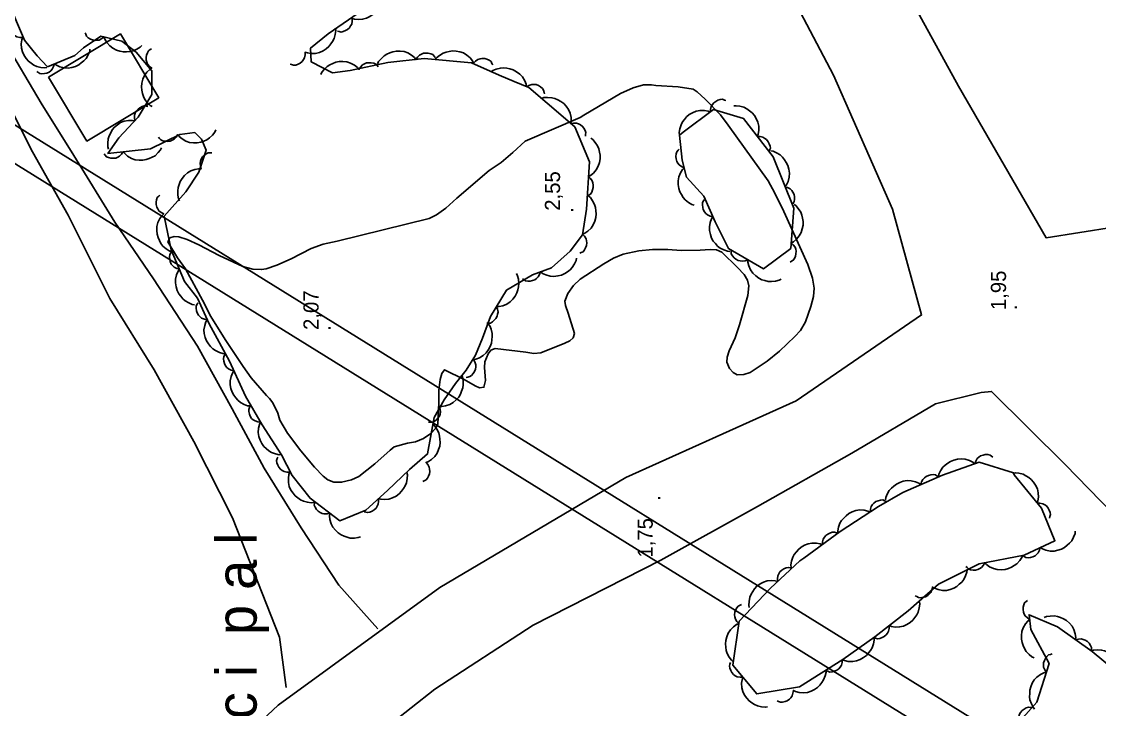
# Model space of a CAD drawing. Extents: x 747954 to 748544, y 4317181 to 4318208.
# Drawn here: x 748187.8 to 748294.4, y 4317348.3 to 4317416.2 of the extents above; entities that cross this region are included whole.
import ezdxf

# ---------------------------------------------------------------- set-up
doc = ezdxf.new("R2010")
doc.units = 0
doc.linetypes.add('DASHED', pattern=[0])
doc.layers.get('0').update_dxf_attribs({"linetype": 'CONTINUOUS'})
for name, color, linetype in [('1', 7, 'CONTINUOUS'), ('11', 7, 'CONTINUOUS'), ('44', 7, 'CONTINUOUS'), ('48', 7, 'CONTINUOUS'), ('50', 7, 'CONTINUOUS'), ('53', 7, 'CONTINUOUS'), ('8', 7, 'CONTINUOUS'), ('PATTERN_CLASS', 7, 'CONTINUOUS')]:
    doc.layers.add(name, color=color, linetype=linetype)

msp = doc.modelspace()

# ---------------------------------------------------------------- linework, layer by layer
at = {"layer": '1', "color": 0, "linetype": 'CONTINUOUS'}
msp.add_lwpolyline([(748190.51, 4317410.75), (748197.61, 4317415.02), (748201.41, 4317408.71), (748194.31, 4317404.44), (748190.51, 4317410.75)], dxfattribs=at)
at = {"layer": '11', "color": 0, "linetype": 'DASHED'}
for points in [[(748325.49, 4317410.46), (748325.34, 4317410.31), (748318.72, 4317406.92), (748306.77, 4317400.84), (748295.8, 4317395.92), (748289.15, 4317394.86), (748280.46, 4317409.86), (748268.2, 4317432.21), (748252.6, 4317461.14), (748243.23, 4317477.56), (748231.47, 4317497.55), (748216.7, 4317520.11), (748208.77, 4317534.54), (748202.03, 4317546.9), (748199.06, 4317553.38), (748195.11, 4317565.09), (748192.32, 4317570.51), (748192.76, 4317575.8), (748206.22, 4317588.4)], [(748262.21, 4317422.19), (748268.1, 4317410.96), (748273.94, 4317397.69), (748276.82, 4317387.26), (748264.43, 4317378.75), (748247.59, 4317371.19), (748229.19, 4317360.3), (748213.2, 4317348.69), (748197.59, 4317334.05), (748185.67, 4317323.57), (748176.25, 4317315.42), (748161.52, 4317303.13), (748152.11, 4317296.79), (748147.98, 4317294.42), (748145.32, 4317293.32)], [(748190.78, 4317294.75), (748189.82, 4317295.83), (748185.39, 4317301.59), (748182.85, 4317306.35), (748185.27, 4317311.9), (748192.93, 4317318.98), (748201.78, 4317327.17), (748210.3, 4317335.14), (748219.34, 4317342.89), (748228.69, 4317350.25), (748238.42, 4317356.59), (748251.05, 4317363.01), (748260.59, 4317368.33), (748269.93, 4317373.59), (748278.19, 4317378.48), (748282.72, 4317379.6), (748283.74, 4317379.69), (748291.02, 4317372.48), (748299.21, 4317364.03)]]:
    msp.add_lwpolyline(points, dxfattribs=at)
at = {"layer": '44', "color": 0, "linetype": 'CONTINUOUS'}
for points in [[(748243.06, 4317406.75), (748243.06, 4317406.75), (748243.43, 4317406.98), (748247.05, 4317409.14), (748248.31, 4317409.71), (748249.34, 4317409.98), (748250.11, 4317409.98), (748250.56, 4317409.94), (748252.75, 4317409.81), (748254.24, 4317409.57), (748254.65, 4317409.3), (748255.43, 4317408.58), (748256.94, 4317407.03), (748257.69, 4317406.02), (748261.64, 4317400.5), (748262.33, 4317399.27), (748263.2, 4317397.46), (748265.59, 4317392.25), (748266.04, 4317390.9), (748266.19, 4317389.9), (748266.13, 4317389.06), (748265.88, 4317388.07), (748265.35, 4317386.57), (748264.86, 4317385.71), (748264.3, 4317385.12), (748262.77, 4317383.66), (748261.55, 4317382.69), (748259.89, 4317381.55), (748259.25, 4317381.35), (748258.58, 4317381.34), (748258.19, 4317381.55), (748257.84, 4317381.96), (748257.58, 4317382.58), (748257.59, 4317383.06), (748257.81, 4317383.71), (748258.4, 4317385), (748258.81, 4317386.28), (748259.66, 4317389.17), (748259.76, 4317390.14), (748259.62, 4317390.67), (748259.28, 4317391.23), (748258.62, 4317391.94), (748257.08, 4317393.44), (748256.55, 4317393.67), (748255.92, 4317393.73), (748254.93, 4317393.65), (748253.06, 4317393.61), (748251.74, 4317393.73), (748250.23, 4317393.73), (748248.86, 4317393.58), (748247.31, 4317393.25), (748246.38, 4317392.87), (748245.41, 4317392.29), (748243.08, 4317390.8), (748242.4, 4317390.15), (748241.84, 4317389.36), (748241.56, 4317388.62), (748241.61, 4317388.17), (748241.88, 4317387.44), (748242.5, 4317385.42), (748242.38, 4317385), (748242.06, 4317384.69), (748241.54, 4317384.46), (748239.18, 4317383.52), (748238.48, 4317383.44), (748237.7, 4317383.56), (748234.66, 4317383.92), (748234.25, 4317383.76), (748233.99, 4317383.41), (748233.64, 4317382.63), (748233.61, 4317382.07), (748233.7, 4317380.78), (748233.55, 4317380.1), (748233.11, 4317380.06), (748232.7, 4317380.23), (748231.6, 4317380.86), (748229.66, 4317381.84), (748229.41, 4317381.46), (748229.23, 4317380.86), (748229.1, 4317379.81), (748229.11, 4317378.55), (748229, 4317376.44), (748228.78, 4317376.02), (748228.32, 4317375.54), (748227.59, 4317375.04), (748226.8, 4317374.71), (748225.99, 4317374.59), (748224.69, 4317374.21), (748224.29, 4317373.9), (748222.76, 4317372.52), (748221.2, 4317371.28), (748220.46, 4317370.94), (748219.49, 4317370.71), (748218.72, 4317370.73), (748218.12, 4317370.94), (748217.66, 4317371.31), (748216.82, 4317372.19), (748215.47, 4317373.81), (748214.14, 4317375.57), (748213.37, 4317376.84), (748213.17, 4317377.54)], [(748213.17, 4317377.54), (748212.7, 4317378.57), (748212.37, 4317378.98), (748212.37, 4317378.98), (748212.06, 4317379.3), (748210.54, 4317381.03), (748209.75, 4317382.17), (748207.98, 4317384.83), (748206.57, 4317387.11), (748205.73, 4317388.71), (748204.05, 4317391.8), (748203.27, 4317392.9), (748202.32, 4317394.46), (748202.51, 4317394.86), (748202.94, 4317395), (748203.38, 4317394.96), (748204.22, 4317394.69), (748205.38, 4317394.17), (748207.39, 4317393.13), (748209.71, 4317392.04), (748210.71, 4317391.77), (748211.57, 4317391.73), (748212.02, 4317391.82), (748213.09, 4317392.17), (748214.5, 4317392.81), (748216.48, 4317393.82), (748217.66, 4317394.23), (748219.03, 4317394.54), (748228.13, 4317396.77), (748228.85, 4317397.14), (748229.79, 4317397.81), (748230.88, 4317398.78), (748234.07, 4317401.52), (748235.25, 4317402.33), (748236.41, 4317403.31), (748237.64, 4317404.42), (748243.06, 4317406.75)]]:
    msp.add_lwpolyline(points, dxfattribs=at)
at = {"layer": '53', "color": 0, "linetype": 'CONTINUOUS'}
for points in [[(748223.41, 4317419.05), (748223.45, 4317418.82), (748223.41, 4317418.45), (748223.33, 4317418.04), (748223.2, 4317417.75), (748223.02, 4317417.48), (748222.84, 4317417.22), (748222.59, 4317416.98), (748222.28, 4317416.76), (748221.93, 4317416.58), (748221.56, 4317416.48), (748221.12, 4317416.45), (748220.76, 4317416.49), (748220.52, 4317416.56), (748220.52, 4317416.29), (748220.48, 4317416), (748220.38, 4317415.81), (748220.27, 4317415.63), (748220.07, 4317415.46), (748219.88, 4317415.35), (748219.65, 4317415.25), (748219.43, 4317415.21), (748219.24, 4317415.27), (748219.08, 4317415.31)], [(748190.34, 4317411.69), (748190.11, 4317411.66), (748189.75, 4317411.71), (748189.34, 4317411.81), (748189.06, 4317411.95), (748188.79, 4317412.13), (748188.53, 4317412.32), (748188.3, 4317412.58), (748188.1, 4317412.9), (748187.93, 4317413.25), (748187.84, 4317413.63), (748187.82, 4317414.06), (748187.87, 4317414.43), (748187.95, 4317414.66), (748187.68, 4317414.67), (748187.39, 4317414.72), (748187.2, 4317414.82), (748187.03, 4317414.94), (748186.87, 4317415.14), (748186.76, 4317415.34), (748186.67, 4317415.58), (748186.64, 4317415.79), (748186.7, 4317415.98), (748186.74, 4317416.14)], [(748199.73, 4317413.88), (748199.56, 4317413.71), (748199.25, 4317413.52), (748198.87, 4317413.34), (748198.56, 4317413.28), (748198.23, 4317413.26), (748197.91, 4317413.25), (748197.57, 4317413.31), (748197.22, 4317413.43), (748196.86, 4317413.6), (748196.56, 4317413.84), (748196.28, 4317414.17), (748196.09, 4317414.49), (748196.01, 4317414.72), (748195.79, 4317414.56), (748195.53, 4317414.42), (748195.32, 4317414.39), (748195.11, 4317414.37), (748194.86, 4317414.43), (748194.65, 4317414.52), (748194.44, 4317414.65), (748194.27, 4317414.8), (748194.2, 4317414.99), (748194.14, 4317415.13)], [(748218.88, 4317415.58), (748218.91, 4317415.35), (748218.85, 4317414.98), (748218.75, 4317414.57), (748218.6, 4317414.29), (748218.42, 4317414.03), (748218.22, 4317413.77), (748217.96, 4317413.54), (748217.65, 4317413.34), (748217.29, 4317413.18), (748216.91, 4317413.1), (748216.48, 4317413.08), (748216.11, 4317413.14), (748215.88, 4317413.22), (748215.87, 4317412.95), (748215.81, 4317412.66), (748215.71, 4317412.48), (748215.59, 4317412.3), (748215.38, 4317412.14), (748215.19, 4317412.04), (748214.95, 4317411.95), (748214.73, 4317411.92), (748214.54, 4317411.99), (748214.39, 4317412.03)], [(748194.61, 4317413.52), (748194.58, 4317413.29), (748194.43, 4317412.96), (748194.22, 4317412.59), (748194.01, 4317412.36), (748193.75, 4317412.16), (748193.5, 4317411.96), (748193.18, 4317411.81), (748192.83, 4317411.7), (748192.44, 4317411.64), (748192.05, 4317411.66), (748191.63, 4317411.77), (748191.3, 4317411.92), (748191.09, 4317412.06), (748191.01, 4317411.8), (748190.88, 4317411.54), (748190.73, 4317411.39), (748190.57, 4317411.25), (748190.33, 4317411.15), (748190.11, 4317411.11), (748189.85, 4317411.09), (748189.64, 4317411.12), (748189.47, 4317411.23), (748189.34, 4317411.31)], [(748200.76, 4317407.84), (748200.55, 4317407.95), (748200.3, 4317408.22), (748200.04, 4317408.55), (748199.9, 4317408.84), (748199.81, 4317409.15), (748199.72, 4317409.45), (748199.7, 4317409.8), (748199.74, 4317410.17), (748199.82, 4317410.56), (748199.99, 4317410.91), (748200.24, 4317411.26), (748200.51, 4317411.51), (748200.72, 4317411.65), (748200.5, 4317411.82), (748200.31, 4317412.04), (748200.23, 4317412.24), (748200.17, 4317412.44), (748200.16, 4317412.7), (748200.2, 4317412.92), (748200.28, 4317413.16), (748200.38, 4317413.35), (748200.55, 4317413.47), (748200.68, 4317413.56)], [(748223.04, 4317412.08), (748223.14, 4317412.29), (748223.38, 4317412.57), (748223.68, 4317412.86), (748223.96, 4317413.02), (748224.26, 4317413.15), (748224.56, 4317413.26), (748224.9, 4317413.32), (748225.27, 4317413.32), (748225.66, 4317413.27), (748226.03, 4317413.14), (748226.4, 4317412.92), (748226.68, 4317412.68), (748226.83, 4317412.48), (748226.99, 4317412.71), (748227.19, 4317412.92), (748227.38, 4317413.02), (748227.57, 4317413.11), (748227.83, 4317413.13), (748228.05, 4317413.12), (748228.3, 4317413.06), (748228.5, 4317412.98), (748228.63, 4317412.82), (748228.73, 4317412.7)], [(748228.73, 4317412.48), (748228.87, 4317412.67), (748229.16, 4317412.9), (748229.51, 4317413.13), (748229.81, 4317413.23), (748230.13, 4317413.29), (748230.45, 4317413.34), (748230.8, 4317413.33), (748231.16, 4317413.26), (748231.53, 4317413.14), (748231.87, 4317412.94), (748232.19, 4317412.65), (748232.42, 4317412.35), (748232.53, 4317412.13), (748232.72, 4317412.33), (748232.96, 4317412.5), (748233.17, 4317412.56), (748233.37, 4317412.6), (748233.63, 4317412.58), (748233.85, 4317412.52), (748234.08, 4317412.42), (748234.26, 4317412.29), (748234.35, 4317412.11), (748234.43, 4317411.97)], [(748217.43, 4317411.01), (748217.52, 4317411.23), (748217.75, 4317411.51), (748218.05, 4317411.81), (748218.32, 4317411.98), (748218.61, 4317412.11), (748218.91, 4317412.23), (748219.25, 4317412.3), (748219.62, 4317412.31), (748220.01, 4317412.27), (748220.38, 4317412.14), (748220.76, 4317411.93), (748221.05, 4317411.7), (748221.2, 4317411.51), (748221.36, 4317411.74), (748221.55, 4317411.96), (748221.74, 4317412.06), (748221.93, 4317412.15), (748222.18, 4317412.18), (748222.41, 4317412.17), (748222.66, 4317412.13), (748222.86, 4317412.04), (748222.99, 4317411.89), (748223.1, 4317411.77)], [(748234.24, 4317411.27), (748234.43, 4317411.41), (748234.77, 4317411.53), (748235.18, 4317411.65), (748235.49, 4317411.66), (748235.81, 4317411.63), (748236.13, 4317411.58), (748236.46, 4317411.47), (748236.79, 4317411.29), (748237.11, 4317411.06), (748237.37, 4317410.77), (748237.59, 4317410.4), (748237.72, 4317410.06), (748237.76, 4317409.81), (748238.01, 4317409.94), (748238.28, 4317410.03), (748238.5, 4317410.03), (748238.71, 4317410.01), (748238.95, 4317409.91), (748239.14, 4317409.79), (748239.33, 4317409.62), (748239.46, 4317409.45), (748239.5, 4317409.25), (748239.53, 4317409.1)], [(748239.26, 4317408.65), (748239.48, 4317408.73), (748239.85, 4317408.74), (748240.27, 4317408.72), (748240.58, 4317408.63), (748240.87, 4317408.5), (748241.16, 4317408.35), (748241.44, 4317408.14), (748241.69, 4317407.87), (748241.92, 4317407.55), (748242.07, 4317407.2), (748242.17, 4317406.77), (748242.18, 4317406.4), (748242.14, 4317406.16), (748242.42, 4317406.2), (748242.71, 4317406.2), (748242.91, 4317406.13), (748243.1, 4317406.05), (748243.3, 4317405.88), (748243.44, 4317405.7), (748243.57, 4317405.49), (748243.64, 4317405.28), (748243.61, 4317405.08), (748243.6, 4317404.92)], [(748252.88, 4317405.05), (748252.86, 4317405.28), (748252.92, 4317405.64), (748253.04, 4317406.04), (748253.19, 4317406.32), (748253.39, 4317406.58), (748253.59, 4317406.83), (748253.86, 4317407.05), (748254.18, 4317407.24), (748254.54, 4317407.39), (748254.92, 4317407.46), (748255.36, 4317407.46), (748255.72, 4317407.39), (748255.95, 4317407.3), (748255.97, 4317407.57), (748256.03, 4317407.86), (748256.15, 4317408.04), (748256.27, 4317408.21), (748256.48, 4317408.36), (748256.68, 4317408.46), (748256.92, 4317408.54), (748257.14, 4317408.56), (748257.33, 4317408.49), (748257.48, 4317408.44)], [(748196.45, 4317403.64), (748196.38, 4317403.87), (748196.38, 4317404.24), (748196.42, 4317404.65), (748196.52, 4317404.96), (748196.66, 4317405.24), (748196.81, 4317405.53), (748197.04, 4317405.8), (748197.32, 4317406.04), (748197.64, 4317406.26), (748198, 4317406.4), (748198.43, 4317406.48), (748198.8, 4317406.48), (748199.04, 4317406.44), (748199.01, 4317406.71), (748199.02, 4317407), (748199.09, 4317407.2), (748199.19, 4317407.39), (748199.36, 4317407.58), (748199.54, 4317407.72), (748199.76, 4317407.84), (748199.97, 4317407.91), (748200.17, 4317407.87), (748200.33, 4317407.85)], [(748258.26, 4317407.9), (748258.49, 4317407.93), (748258.85, 4317407.87), (748259.26, 4317407.77), (748259.54, 4317407.62), (748259.8, 4317407.43), (748260.06, 4317407.23), (748260.29, 4317406.97), (748260.48, 4317406.65), (748260.64, 4317406.29), (748260.72, 4317405.91), (748260.73, 4317405.48), (748260.67, 4317405.11), (748260.58, 4317404.88), (748260.86, 4317404.87), (748261.14, 4317404.81), (748261.33, 4317404.7), (748261.5, 4317404.58), (748261.66, 4317404.37), (748261.76, 4317404.17), (748261.84, 4317403.94), (748261.87, 4317403.72), (748261.8, 4317403.53), (748261.76, 4317403.38)], [(748207.05, 4317405.53), (748206.96, 4317405.32), (748206.72, 4317405.03), (748206.43, 4317404.74), (748206.16, 4317404.57), (748205.86, 4317404.44), (748205.56, 4317404.32), (748205.22, 4317404.26), (748204.85, 4317404.25), (748204.46, 4317404.3), (748204.09, 4317404.42), (748203.71, 4317404.64), (748203.43, 4317404.87), (748203.27, 4317405.06), (748203.12, 4317404.83), (748202.93, 4317404.62), (748202.74, 4317404.51), (748202.55, 4317404.43), (748202.29, 4317404.4), (748202.07, 4317404.41), (748201.82, 4317404.46), (748201.62, 4317404.54), (748201.48, 4317404.7), (748201.38, 4317404.82)], [(748244.12, 4317404.72), (748244.31, 4317404.59), (748244.55, 4317404.3), (748244.79, 4317403.96), (748244.9, 4317403.66), (748244.97, 4317403.34), (748245.03, 4317403.03), (748245.03, 4317402.68), (748244.97, 4317402.31), (748244.86, 4317401.94), (748244.66, 4317401.6), (748244.38, 4317401.27), (748244.1, 4317401.03), (748243.88, 4317400.92), (748244.08, 4317400.72), (748244.26, 4317400.49), (748244.33, 4317400.29), (748244.37, 4317400.08), (748244.36, 4317399.83), (748244.3, 4317399.61), (748244.21, 4317399.37), (748244.09, 4317399.19), (748243.91, 4317399.09), (748243.78, 4317399.01)], [(748201.69, 4317403.78), (748201.59, 4317403.56), (748201.35, 4317403.29), (748201.05, 4317402.99), (748200.77, 4317402.83), (748200.47, 4317402.71), (748200.17, 4317402.6), (748199.83, 4317402.54), (748199.46, 4317402.54), (748199.07, 4317402.59), (748198.7, 4317402.72), (748198.33, 4317402.94), (748198.05, 4317403.19), (748197.9, 4317403.38), (748197.74, 4317403.15), (748197.54, 4317402.94), (748197.35, 4317402.84), (748197.16, 4317402.76), (748196.9, 4317402.73), (748196.68, 4317402.75), (748196.43, 4317402.8), (748196.23, 4317402.89), (748196.1, 4317403.05), (748196, 4317403.17)], [(748203.47, 4317398.52), (748203.37, 4317398.73), (748203.31, 4317399.1), (748203.28, 4317399.52), (748203.33, 4317399.83), (748203.43, 4317400.14), (748203.54, 4317400.44), (748203.72, 4317400.74), (748203.95, 4317401.03), (748204.24, 4317401.29), (748204.58, 4317401.49), (748204.99, 4317401.63), (748205.35, 4317401.69), (748205.6, 4317401.68), (748205.52, 4317401.95), (748205.49, 4317402.24), (748205.53, 4317402.45), (748205.59, 4317402.65), (748205.74, 4317402.86), (748205.9, 4317403.02), (748206.1, 4317403.18), (748206.29, 4317403.28), (748206.49, 4317403.27), (748206.65, 4317403.27)], [(748254.33, 4317398.11), (748254.1, 4317398.18), (748253.79, 4317398.37), (748253.46, 4317398.63), (748253.26, 4317398.87), (748253.09, 4317399.15), (748252.93, 4317399.43), (748252.82, 4317399.76), (748252.76, 4317400.13), (748252.75, 4317400.52), (748252.83, 4317400.9), (748252.99, 4317401.3), (748253.18, 4317401.62), (748253.35, 4317401.8), (748253.1, 4317401.92), (748252.86, 4317402.08), (748252.73, 4317402.25), (748252.62, 4317402.43), (748252.56, 4317402.68), (748252.54, 4317402.9), (748252.55, 4317403.16), (748252.61, 4317403.37), (748252.75, 4317403.52), (748252.85, 4317403.64)], [(748261.91, 4317403.46), (748262.14, 4317403.42), (748262.47, 4317403.27), (748262.83, 4317403.06), (748263.06, 4317402.84), (748263.26, 4317402.58), (748263.45, 4317402.32), (748263.6, 4317402.01), (748263.7, 4317401.65), (748263.76, 4317401.26), (748263.73, 4317400.87), (748263.62, 4317400.45), (748263.46, 4317400.12), (748263.31, 4317399.92), (748263.58, 4317399.83), (748263.83, 4317399.7), (748263.98, 4317399.54), (748264.11, 4317399.38), (748264.21, 4317399.14), (748264.26, 4317398.92), (748264.27, 4317398.67), (748264.24, 4317398.45), (748264.12, 4317398.28), (748264.03, 4317398.15)], [(748202.66, 4317393.5), (748202.44, 4317393.58), (748202.14, 4317393.79), (748201.82, 4317394.06), (748201.63, 4317394.32), (748201.48, 4317394.61), (748201.34, 4317394.89), (748201.25, 4317395.23), (748201.22, 4317395.6), (748201.23, 4317395.99), (748201.33, 4317396.37), (748201.51, 4317396.77), (748201.72, 4317397.06), (748201.9, 4317397.23), (748201.66, 4317397.37), (748201.43, 4317397.55), (748201.31, 4317397.73), (748201.21, 4317397.91), (748201.16, 4317398.16), (748201.16, 4317398.39), (748201.19, 4317398.64), (748201.26, 4317398.85), (748201.4, 4317398.99), (748201.51, 4317399.1)], [(748243.9, 4317399), (748244.08, 4317398.85), (748244.28, 4317398.54), (748244.49, 4317398.18), (748244.57, 4317397.87), (748244.62, 4317397.55), (748244.65, 4317397.23), (748244.62, 4317396.88), (748244.52, 4317396.52), (748244.37, 4317396.16), (748244.15, 4317395.84), (748243.84, 4317395.53), (748243.54, 4317395.33), (748243.31, 4317395.23), (748243.49, 4317395.02), (748243.65, 4317394.78), (748243.69, 4317394.57), (748243.72, 4317394.36), (748243.68, 4317394.1), (748243.61, 4317393.89), (748243.5, 4317393.67), (748243.36, 4317393.49), (748243.17, 4317393.41), (748243.03, 4317393.34)], [(748257.86, 4317393.52), (748257.62, 4317393.54), (748257.28, 4317393.67), (748256.9, 4317393.85), (748256.66, 4317394.06), (748256.44, 4317394.3), (748256.23, 4317394.54), (748256.06, 4317394.85), (748255.94, 4317395.2), (748255.85, 4317395.58), (748255.85, 4317395.97), (748255.93, 4317396.4), (748256.06, 4317396.74), (748256.19, 4317396.95), (748255.93, 4317397.02), (748255.66, 4317397.13), (748255.5, 4317397.28), (748255.36, 4317397.43), (748255.24, 4317397.66), (748255.18, 4317397.88), (748255.15, 4317398.13), (748255.16, 4317398.35), (748255.27, 4317398.52), (748255.35, 4317398.66)], [(748264.21, 4317398.18), (748264.4, 4317398.05), (748264.63, 4317397.76), (748264.87, 4317397.41), (748264.98, 4317397.11), (748265.04, 4317396.8), (748265.1, 4317396.48), (748265.1, 4317396.13), (748265.03, 4317395.77), (748264.92, 4317395.39), (748264.73, 4317395.06), (748264.44, 4317394.73), (748264.16, 4317394.49), (748263.94, 4317394.38), (748264.14, 4317394.19), (748264.31, 4317393.95), (748264.38, 4317393.75), (748264.42, 4317393.54), (748264.4, 4317393.28), (748264.35, 4317393.07), (748264.25, 4317392.83), (748264.13, 4317392.65), (748263.95, 4317392.55), (748263.82, 4317392.47)], [(748204.95, 4317388.26), (748204.72, 4317388.29), (748204.39, 4317388.44), (748204.02, 4317388.64), (748203.78, 4317388.85), (748203.58, 4317389.1), (748203.38, 4317389.35), (748203.23, 4317389.67), (748203.12, 4317390.02), (748203.05, 4317390.41), (748203.07, 4317390.8), (748203.17, 4317391.22), (748203.32, 4317391.56), (748203.46, 4317391.76), (748203.2, 4317391.84), (748202.93, 4317391.97), (748202.78, 4317392.12), (748202.65, 4317392.28), (748202.55, 4317392.52), (748202.5, 4317392.74), (748202.47, 4317392.99), (748202.5, 4317393.21), (748202.61, 4317393.38), (748202.7, 4317393.51)], [(748262.95, 4317390.8), (748262.75, 4317390.69), (748262.39, 4317390.6), (748261.97, 4317390.54), (748261.66, 4317390.57), (748261.34, 4317390.65), (748261.04, 4317390.73), (748260.72, 4317390.89), (748260.42, 4317391.11), (748260.14, 4317391.38), (748259.92, 4317391.7), (748259.74, 4317392.1), (748259.66, 4317392.46), (748259.65, 4317392.7), (748259.39, 4317392.61), (748259.11, 4317392.56), (748258.89, 4317392.59), (748258.69, 4317392.63), (748258.46, 4317392.76), (748258.29, 4317392.91), (748258.12, 4317393.1), (748258.01, 4317393.29), (748258, 4317393.49), (748257.99, 4317393.64)], [(748242.72, 4317392.85), (748242.68, 4317392.62), (748242.51, 4317392.29), (748242.29, 4317391.93), (748242.07, 4317391.71), (748241.81, 4317391.52), (748241.55, 4317391.33), (748241.23, 4317391.19), (748240.87, 4317391.1), (748240.48, 4317391.05), (748240.09, 4317391.08), (748239.67, 4317391.2), (748239.35, 4317391.36), (748239.15, 4317391.51), (748239.06, 4317391.25), (748238.92, 4317391), (748238.76, 4317390.85), (748238.59, 4317390.73), (748238.35, 4317390.64), (748238.13, 4317390.59), (748237.88, 4317390.59), (748237.66, 4317390.62), (748237.5, 4317390.74), (748237.37, 4317390.83)], [(748236.78, 4317391.34), (748236.89, 4317391.13), (748236.96, 4317390.77), (748237.02, 4317390.36), (748236.98, 4317390.04), (748236.9, 4317389.73), (748236.81, 4317389.42), (748236.64, 4317389.11), (748236.42, 4317388.82), (748236.15, 4317388.54), (748235.82, 4317388.32), (748235.42, 4317388.16), (748235.06, 4317388.08), (748234.81, 4317388.08), (748234.9, 4317387.82), (748234.95, 4317387.53), (748234.91, 4317387.32), (748234.86, 4317387.12), (748234.73, 4317386.89), (748234.58, 4317386.73), (748234.39, 4317386.56), (748234.19, 4317386.45), (748233.99, 4317386.45), (748233.83, 4317386.44)], [(748207.99, 4317383.42), (748207.75, 4317383.43), (748207.41, 4317383.55), (748207.02, 4317383.72), (748206.77, 4317383.91), (748206.54, 4317384.14), (748206.32, 4317384.38), (748206.14, 4317384.68), (748206, 4317385.02), (748205.9, 4317385.4), (748205.88, 4317385.79), (748205.95, 4317386.22), (748206.07, 4317386.57), (748206.19, 4317386.78), (748205.92, 4317386.84), (748205.65, 4317386.94), (748205.48, 4317387.08), (748205.34, 4317387.23), (748205.21, 4317387.46), (748205.14, 4317387.67), (748205.1, 4317387.92), (748205.11, 4317388.14), (748205.2, 4317388.32), (748205.28, 4317388.46)], [(748233.99, 4317386.37), (748234.13, 4317386.18), (748234.26, 4317385.83), (748234.37, 4317385.43), (748234.38, 4317385.11), (748234.34, 4317384.79), (748234.3, 4317384.47), (748234.18, 4317384.14), (748234.01, 4317383.82), (748233.78, 4317383.5), (748233.49, 4317383.24), (748233.11, 4317383.02), (748232.77, 4317382.89), (748232.52, 4317382.85), (748232.65, 4317382.6), (748232.74, 4317382.33), (748232.74, 4317382.11), (748232.72, 4317381.9), (748232.62, 4317381.66), (748232.5, 4317381.47), (748232.33, 4317381.28), (748232.16, 4317381.15), (748231.96, 4317381.11), (748231.8, 4317381.08)], [(748210.42, 4317378.25), (748210.19, 4317378.27), (748209.85, 4317378.41), (748209.48, 4317378.6), (748209.24, 4317378.81), (748209.03, 4317379.06), (748208.82, 4317379.31), (748208.66, 4317379.62), (748208.54, 4317379.97), (748208.46, 4317380.35), (748208.47, 4317380.74), (748208.56, 4317381.17), (748208.7, 4317381.51), (748208.84, 4317381.71), (748208.57, 4317381.79), (748208.31, 4317381.91), (748208.15, 4317382.06), (748208.02, 4317382.22), (748207.91, 4317382.45), (748207.85, 4317382.67), (748207.82, 4317382.92), (748207.84, 4317383.14), (748207.95, 4317383.31), (748208.03, 4317383.44)], [(748231.34, 4317381.34), (748231.44, 4317381.13), (748231.49, 4317380.76), (748231.51, 4317380.35), (748231.46, 4317380.03), (748231.35, 4317379.73), (748231.24, 4317379.43), (748231.06, 4317379.13), (748230.82, 4317378.85), (748230.53, 4317378.58), (748230.19, 4317378.39), (748229.77, 4317378.25), (748229.41, 4317378.2), (748229.16, 4317378.21), (748229.23, 4317377.95), (748229.27, 4317377.66), (748229.22, 4317377.45), (748229.15, 4317377.25), (748229, 4317377.04), (748228.85, 4317376.88), (748228.64, 4317376.72), (748228.45, 4317376.63), (748228.24, 4317376.64), (748228.09, 4317376.64)], [(748213.53, 4317373.44), (748213.3, 4317373.43), (748212.94, 4317373.52), (748212.54, 4317373.66), (748212.28, 4317373.83), (748212.03, 4317374.04), (748211.8, 4317374.26), (748211.59, 4317374.55), (748211.43, 4317374.88), (748211.3, 4317375.25), (748211.25, 4317375.63), (748211.28, 4317376.07), (748211.37, 4317376.42), (748211.48, 4317376.65), (748211.21, 4317376.69), (748210.93, 4317376.77), (748210.75, 4317376.89), (748210.59, 4317377.03), (748210.45, 4317377.25), (748210.37, 4317377.45), (748210.31, 4317377.7), (748210.3, 4317377.92), (748210.38, 4317378.1), (748210.44, 4317378.25)], [(748228.52, 4317376.42), (748228.69, 4317376.27), (748228.89, 4317375.96), (748229.09, 4317375.59), (748229.16, 4317375.28), (748229.2, 4317374.96), (748229.22, 4317374.64), (748229.18, 4317374.29), (748229.07, 4317373.94), (748228.92, 4317373.58), (748228.69, 4317373.26), (748228.37, 4317372.97), (748228.06, 4317372.77), (748227.83, 4317372.68), (748228, 4317372.46), (748228.15, 4317372.21), (748228.19, 4317372), (748228.22, 4317371.79), (748228.17, 4317371.54), (748228.09, 4317371.33), (748227.97, 4317371.11), (748227.83, 4317370.94), (748227.64, 4317370.86), (748227.5, 4317370.8)], [(748278.48, 4317371.28), (748278.53, 4317371.5), (748278.7, 4317371.83), (748278.93, 4317372.19), (748279.16, 4317372.41), (748279.42, 4317372.59), (748279.68, 4317372.77), (748280.01, 4317372.91), (748280.37, 4317372.99), (748280.76, 4317373.04), (748281.14, 4317372.99), (748281.56, 4317372.87), (748281.89, 4317372.69), (748282.08, 4317372.54), (748282.18, 4317372.8), (748282.32, 4317373.05), (748282.48, 4317373.19), (748282.65, 4317373.32), (748282.9, 4317373.4), (748283.12, 4317373.44), (748283.37, 4317373.44), (748283.59, 4317373.4), (748283.75, 4317373.28), (748283.88, 4317373.19)], [(748216.71, 4317368.71), (748216.48, 4317368.68), (748216.11, 4317368.74), (748215.71, 4317368.84), (748215.42, 4317368.98), (748215.16, 4317369.17), (748214.91, 4317369.37), (748214.68, 4317369.63), (748214.48, 4317369.94), (748214.31, 4317370.3), (748214.23, 4317370.68), (748214.22, 4317371.11), (748214.28, 4317371.48), (748214.36, 4317371.71), (748214.08, 4317371.72), (748213.8, 4317371.78), (748213.61, 4317371.88), (748213.44, 4317372), (748213.28, 4317372.21), (748213.18, 4317372.41), (748213.09, 4317372.64), (748213.06, 4317372.86), (748213.13, 4317373.05), (748213.17, 4317373.2)], [(748225.94, 4317371.67), (748225.99, 4317371.44), (748225.96, 4317371.07), (748225.89, 4317370.66), (748225.76, 4317370.37), (748225.59, 4317370.09), (748225.42, 4317369.82), (748225.17, 4317369.57), (748224.87, 4317369.35), (748224.53, 4317369.16), (748224.16, 4317369.05), (748223.73, 4317369), (748223.36, 4317369.03), (748223.12, 4317369.1), (748223.13, 4317368.82), (748223.1, 4317368.54), (748223, 4317368.34), (748222.9, 4317368.16), (748222.71, 4317367.99), (748222.52, 4317367.87), (748222.29, 4317367.76), (748222.07, 4317367.72), (748221.88, 4317367.77), (748221.72, 4317367.8)], [(748273.25, 4317368.96), (748273.28, 4317369.19), (748273.43, 4317369.53), (748273.63, 4317369.9), (748273.84, 4317370.13), (748274.09, 4317370.34), (748274.34, 4317370.54), (748274.66, 4317370.7), (748275.01, 4317370.81), (748275.4, 4317370.88), (748275.78, 4317370.86), (748276.21, 4317370.76), (748276.55, 4317370.62), (748276.75, 4317370.48), (748276.83, 4317370.74), (748276.96, 4317371), (748277.11, 4317371.16), (748277.27, 4317371.29), (748277.5, 4317371.39), (748277.72, 4317371.45), (748277.97, 4317371.47), (748278.19, 4317371.44), (748278.36, 4317371.33), (748278.5, 4317371.25)], [(748285.85, 4317371.61), (748286.09, 4317371.65), (748286.45, 4317371.6), (748286.86, 4317371.5), (748287.14, 4317371.36), (748287.41, 4317371.17), (748287.67, 4317370.98), (748287.9, 4317370.72), (748288.1, 4317370.41), (748288.27, 4317370.06), (748288.36, 4317369.68), (748288.38, 4317369.25), (748288.33, 4317368.88), (748288.25, 4317368.65), (748288.52, 4317368.64), (748288.81, 4317368.59), (748289, 4317368.48), (748289.17, 4317368.37), (748289.33, 4317368.16), (748289.44, 4317367.97), (748289.53, 4317367.73), (748289.56, 4317367.51), (748289.5, 4317367.32), (748289.46, 4317367.17)], [(748221.34, 4317365.32), (748221.12, 4317365.24), (748220.76, 4317365.2), (748220.34, 4317365.2), (748220.03, 4317365.27), (748219.73, 4317365.39), (748219.43, 4317365.51), (748219.14, 4317365.71), (748218.87, 4317365.97), (748218.63, 4317366.27), (748218.45, 4317366.62), (748218.33, 4317367.04), (748218.3, 4317367.4), (748218.33, 4317367.65), (748218.06, 4317367.59), (748217.76, 4317367.58), (748217.56, 4317367.64), (748217.36, 4317367.71), (748217.16, 4317367.87), (748217.01, 4317368.03), (748216.86, 4317368.24), (748216.78, 4317368.45), (748216.8, 4317368.65), (748216.8, 4317368.81)], [(748268.54, 4317365.67), (748268.53, 4317365.91), (748268.62, 4317366.26), (748268.75, 4317366.66), (748268.92, 4317366.93), (748269.13, 4317367.18), (748269.35, 4317367.41), (748269.63, 4317367.62), (748269.96, 4317367.79), (748270.32, 4317367.93), (748270.71, 4317367.98), (748271.15, 4317367.96), (748271.5, 4317367.87), (748271.73, 4317367.76), (748271.76, 4317368.04), (748271.84, 4317368.32), (748271.96, 4317368.5), (748272.1, 4317368.66), (748272.31, 4317368.8), (748272.52, 4317368.89), (748272.76, 4317368.95), (748272.98, 4317368.97), (748273.17, 4317368.88), (748273.32, 4317368.83)], [(748263.92, 4317362.3), (748263.9, 4317362.54), (748263.97, 4317362.9), (748264.09, 4317363.3), (748264.24, 4317363.58), (748264.44, 4317363.83), (748264.65, 4317364.08), (748264.92, 4317364.3), (748265.24, 4317364.48), (748265.6, 4317364.64), (748265.98, 4317364.7), (748266.42, 4317364.7), (748266.78, 4317364.63), (748267.01, 4317364.53), (748267.03, 4317364.81), (748267.1, 4317365.09), (748267.21, 4317365.27), (748267.34, 4317365.44), (748267.55, 4317365.59), (748267.75, 4317365.69), (748267.99, 4317365.77), (748268.21, 4317365.79), (748268.4, 4317365.72), (748268.55, 4317365.66)], [(748292.01, 4317365.88), (748291.99, 4317365.64), (748291.85, 4317365.3), (748291.66, 4317364.93), (748291.45, 4317364.69), (748291.21, 4317364.48), (748290.96, 4317364.27), (748290.65, 4317364.11), (748290.3, 4317363.99), (748289.92, 4317363.91), (748289.53, 4317363.91), (748289.1, 4317364), (748288.76, 4317364.14), (748288.55, 4317364.28), (748288.48, 4317364.01), (748288.36, 4317363.75), (748288.21, 4317363.59), (748288.05, 4317363.45), (748287.82, 4317363.34), (748287.6, 4317363.28), (748287.35, 4317363.25), (748287.13, 4317363.27), (748286.96, 4317363.38), (748286.82, 4317363.46)], [(748286.81, 4317363.49), (748286.74, 4317363.27), (748286.52, 4317362.98), (748286.24, 4317362.66), (748285.99, 4317362.47), (748285.7, 4317362.33), (748285.41, 4317362.19), (748285.07, 4317362.1), (748284.7, 4317362.07), (748284.31, 4317362.08), (748283.93, 4317362.18), (748283.54, 4317362.37), (748283.24, 4317362.59), (748283.07, 4317362.77), (748282.94, 4317362.53), (748282.76, 4317362.3), (748282.58, 4317362.18), (748282.39, 4317362.08), (748282.14, 4317362.03), (748281.91, 4317362.03), (748281.66, 4317362.06), (748281.46, 4317362.14), (748281.32, 4317362.28), (748281.2, 4317362.39)], [(748259.79, 4317358.34), (748259.74, 4317358.57), (748259.77, 4317358.93), (748259.84, 4317359.35), (748259.96, 4317359.64), (748260.13, 4317359.92), (748260.3, 4317360.18), (748260.55, 4317360.44), (748260.85, 4317360.66), (748261.19, 4317360.85), (748261.56, 4317360.96), (748262, 4317361), (748262.36, 4317360.97), (748262.6, 4317360.91), (748262.59, 4317361.18), (748262.62, 4317361.47), (748262.72, 4317361.67), (748262.82, 4317361.85), (748263.02, 4317362.02), (748263.2, 4317362.14), (748263.44, 4317362.24), (748263.65, 4317362.29), (748263.85, 4317362.24), (748264, 4317362.21)], [(748281.32, 4317362.05), (748281.3, 4317361.82), (748281.17, 4317361.47), (748280.99, 4317361.09), (748280.79, 4317360.85), (748280.55, 4317360.63), (748280.31, 4317360.42), (748280.01, 4317360.24), (748279.66, 4317360.12), (748279.28, 4317360.03), (748278.89, 4317360.02), (748278.46, 4317360.1), (748278.11, 4317360.23), (748277.9, 4317360.36), (748277.84, 4317360.09), (748277.72, 4317359.82), (748277.58, 4317359.66), (748277.43, 4317359.52), (748277.2, 4317359.4), (748276.98, 4317359.34), (748276.73, 4317359.3), (748276.51, 4317359.32), (748276.34, 4317359.42), (748276.2, 4317359.5)], [(748258.2, 4317352.97), (748258.02, 4317353.12), (748257.81, 4317353.42), (748257.6, 4317353.79), (748257.51, 4317354.09), (748257.47, 4317354.41), (748257.43, 4317354.73), (748257.46, 4317355.08), (748257.56, 4317355.44), (748257.7, 4317355.8), (748257.92, 4317356.13), (748258.23, 4317356.43), (748258.53, 4317356.64), (748258.76, 4317356.74), (748258.57, 4317356.95), (748258.42, 4317357.19), (748258.37, 4317357.4), (748258.34, 4317357.61), (748258.37, 4317357.87), (748258.44, 4317358.08), (748258.56, 4317358.31), (748258.69, 4317358.48), (748258.88, 4317358.56), (748259.02, 4317358.63)], [(748276.62, 4317358.89), (748276.64, 4317358.66), (748276.59, 4317358.3), (748276.49, 4317357.89), (748276.34, 4317357.61), (748276.15, 4317357.34), (748275.96, 4317357.09), (748275.7, 4317356.86), (748275.38, 4317356.66), (748275.03, 4317356.49), (748274.65, 4317356.41), (748274.21, 4317356.4), (748273.85, 4317356.46), (748273.62, 4317356.54), (748273.61, 4317356.26), (748273.55, 4317355.98), (748273.44, 4317355.79), (748273.32, 4317355.62), (748273.12, 4317355.46), (748272.92, 4317355.36), (748272.68, 4317355.27), (748272.47, 4317355.24), (748272.27, 4317355.3), (748272.12, 4317355.35)], [(748287.94, 4317353.36), (748287.73, 4317353.46), (748287.45, 4317353.7), (748287.16, 4317354), (748286.99, 4317354.27), (748286.87, 4317354.57), (748286.75, 4317354.86), (748286.69, 4317355.21), (748286.69, 4317355.58), (748286.73, 4317355.97), (748286.86, 4317356.34), (748287.08, 4317356.71), (748287.32, 4317356.99), (748287.51, 4317357.15), (748287.28, 4317357.3), (748287.07, 4317357.5), (748286.97, 4317357.69), (748286.89, 4317357.88), (748286.85, 4317358.14), (748286.87, 4317358.36), (748286.92, 4317358.61), (748287.01, 4317358.81), (748287.16, 4317358.94), (748287.28, 4317359.04)], [(748288.95, 4317357.35), (748289.16, 4317357.45), (748289.53, 4317357.49), (748289.95, 4317357.51), (748290.26, 4317357.45), (748290.57, 4317357.34), (748290.86, 4317357.23), (748291.16, 4317357.04), (748291.44, 4317356.8), (748291.7, 4317356.5), (748291.88, 4317356.16), (748292.02, 4317355.74), (748292.06, 4317355.38), (748292.05, 4317355.13), (748292.32, 4317355.2), (748292.6, 4317355.23), (748292.81, 4317355.18), (748293.01, 4317355.11), (748293.22, 4317354.96), (748293.38, 4317354.8), (748293.53, 4317354.59), (748293.62, 4317354.39), (748293.61, 4317354.19), (748293.61, 4317354.03)], [(748272.12, 4317355.36), (748272.13, 4317355.12), (748272.06, 4317354.76), (748271.93, 4317354.36), (748271.77, 4317354.09), (748271.57, 4317353.84), (748271.36, 4317353.6), (748271.08, 4317353.38), (748270.76, 4317353.2), (748270.39, 4317353.06), (748270.01, 4317353), (748269.57, 4317353.01), (748269.21, 4317353.09), (748268.99, 4317353.19), (748268.96, 4317352.91), (748268.89, 4317352.63), (748268.77, 4317352.45), (748268.64, 4317352.28), (748268.43, 4317352.14), (748268.22, 4317352.04), (748267.98, 4317351.97), (748267.76, 4317351.95), (748267.57, 4317352.03), (748267.43, 4317352.08)], [(748293.61, 4317354.04), (748293.83, 4317354.11), (748294.2, 4317354.14), (748294.62, 4317354.13), (748294.92, 4317354.04), (748295.22, 4317353.91), (748295.51, 4317353.78), (748295.79, 4317353.57), (748296.05, 4317353.3), (748296.29, 4317352.99), (748296.45, 4317352.64), (748296.55, 4317352.21), (748296.57, 4317351.85), (748296.54, 4317351.6), (748296.81, 4317351.65), (748297.1, 4317351.65), (748297.31, 4317351.59), (748297.5, 4317351.51), (748297.7, 4317351.34), (748297.85, 4317351.17), (748297.98, 4317350.96), (748298.06, 4317350.75), (748298.03, 4317350.55), (748298.02, 4317350.39)], [(748287.99, 4317348.3), (748287.84, 4317348.47), (748287.68, 4317348.8), (748287.53, 4317349.2), (748287.5, 4317349.51), (748287.51, 4317349.84), (748287.52, 4317350.16), (748287.61, 4317350.5), (748287.76, 4317350.84), (748287.96, 4317351.17), (748288.23, 4317351.45), (748288.58, 4317351.71), (748288.91, 4317351.87), (748289.15, 4317351.93), (748289.01, 4317352.16), (748288.89, 4317352.43), (748288.87, 4317352.64), (748288.88, 4317352.85), (748288.96, 4317353.1), (748289.06, 4317353.3), (748289.21, 4317353.5), (748289.37, 4317353.65), (748289.57, 4317353.7), (748289.72, 4317353.75)], [(748261.59, 4317348.51), (748261.36, 4317348.47), (748261, 4317348.52), (748260.59, 4317348.6), (748260.3, 4317348.74), (748260.03, 4317348.92), (748259.77, 4317349.11), (748259.53, 4317349.36), (748259.33, 4317349.67), (748259.15, 4317350.02), (748259.06, 4317350.4), (748259.03, 4317350.84), (748259.08, 4317351.2), (748259.16, 4317351.44), (748258.88, 4317351.44), (748258.59, 4317351.48), (748258.4, 4317351.59), (748258.23, 4317351.7), (748258.06, 4317351.9), (748257.95, 4317352.1), (748257.86, 4317352.33), (748257.82, 4317352.55), (748257.88, 4317352.74), (748257.92, 4317352.89)], [(748267.38, 4317352.16), (748267.38, 4317351.93), (748267.28, 4317351.57), (748267.14, 4317351.18), (748266.97, 4317350.91), (748266.75, 4317350.67), (748266.53, 4317350.44), (748266.25, 4317350.24), (748265.91, 4317350.07), (748265.54, 4317349.95), (748265.16, 4317349.9), (748264.72, 4317349.94), (748264.37, 4317350.03), (748264.15, 4317350.14), (748264.1, 4317349.87), (748264.02, 4317349.59), (748263.89, 4317349.42), (748263.76, 4317349.26), (748263.54, 4317349.12), (748263.33, 4317349.04), (748263.08, 4317348.98), (748262.86, 4317348.97), (748262.68, 4317349.05), (748262.53, 4317349.12)], [(748283.94, 4317344.17), (748283.87, 4317344.39), (748283.86, 4317344.76), (748283.88, 4317345.18), (748283.98, 4317345.48), (748284.12, 4317345.77), (748284.26, 4317346.06), (748284.48, 4317346.33), (748284.76, 4317346.58), (748285.08, 4317346.81), (748285.44, 4317346.96), (748285.86, 4317347.04), (748286.23, 4317347.05), (748286.47, 4317347.01), (748286.44, 4317347.28), (748286.44, 4317347.57), (748286.51, 4317347.78), (748286.6, 4317347.97), (748286.77, 4317348.16), (748286.95, 4317348.3), (748287.17, 4317348.43), (748287.38, 4317348.49), (748287.58, 4317348.46), (748287.73, 4317348.44)]]:
    msp.add_lwpolyline(points, dxfattribs=at)
at = {"layer": '8', "color": 0, "linetype": 'CONTINUOUS'}
msp.add_lwpolyline([(748177.97, 4317432.21), (748179.04, 4317427.92), (748182.24, 4317421.21), (748186.14, 4317414.38), (748189.8, 4317408.19), (748193, 4317403.01), (748197.08, 4317396.42), (748200.89, 4317390.82), (748205.23, 4317384.15), (748208.66, 4317377.96), (748211.82, 4317372.09), (748215.5, 4317366.21), (748219.21, 4317360.53), (748223.07, 4317356.23)], dxfattribs=at)
at = {"layer": '8', "color": 0, "linetype": 'DASHED'}
msp.add_lwpolyline([(748213.99, 4317350.42), (748213.34, 4317355.4), (748208.7, 4317367.19), (748204.89, 4317374.75), (748200.94, 4317381.81), (748196.57, 4317388.89), (748192.46, 4317397.11), (748188.93, 4317403.36), (748185.23, 4317410.66), (748181.57, 4317416.86), (748173.37, 4317429.65), (748172.85, 4317430.27)], dxfattribs=at)
at = {"layer": 'PATTERN_CLASS', "color": 0, "linetype": 'CONTINUOUS'}
for points in [[(748190.4, 4317411.76), (748190.41, 4317411.78), (748189.39, 4317412.87), (748188.15, 4317414.4), (748186.5, 4317418.27)], [(748221.11, 4317417.06), (748218.17, 4317415.02), (748216.41, 4317413.63), (748216.48, 4317412.25), (748218.6, 4317411.17), (748220.32, 4317411.4), (748224.05, 4317412.19), (748227.64, 4317412.58), (748232.34, 4317412.16), (748235.05, 4317410.96), (748236.55, 4317410.32), (748237.99, 4317409.73), (748239.8, 4317408.19), (748242.53, 4317405.84), (748243.98, 4317402.38), (748243.7, 4317397.71), (748243.31, 4317395.16), (748242.07, 4317393.54), (748240.25, 4317391.92), (748238.37, 4317391.21), (748235.8, 4317389.71), (748234.22, 4317387.08), (748233.4, 4317384.94), (748232.71, 4317383.27), (748231.79, 4317381.8), (748230.73, 4317380.46), (748229.63, 4317378.87), (748228.64, 4317377.1), (748227.99, 4317373.51), (748226.21, 4317371.96), (748224.01, 4317369.9), (748221.87, 4317367.94), (748219.3, 4317366.89), (748216.37, 4317369.14), (748214.6, 4317371.39), (748213.54, 4317373.42), (748211.64, 4317376.38), (748209.97, 4317379.23), (748208.39, 4317382.67), (748206.4, 4317386.37), (748205.25, 4317388.91), (748203.96, 4317390.57), (748202.62, 4317393.69), (748201.94, 4317397.01), (748204.07, 4317399.42), (748205.37, 4317401.36), (748206.09, 4317403.52), (748205.65, 4317404.61), (748204.99, 4317405.27), (748203.48, 4317405.08), (748200.6, 4317403.66), (748196.38, 4317403.21), (748197.47, 4317404.75), (748199.37, 4317406.81), (748200.74, 4317409.05), (748200.71, 4317411.39), (748199.19, 4317413.21), (748197.76, 4317414.32), (748195.67, 4317414.79), (748193.96, 4317413.66), (748193.1, 4317412.89), (748190.4, 4317411.76)], [(748252.89, 4317405.03), (748253.25, 4317405.32), (748256.26, 4317407.54), (748259.22, 4317406.66), (748262.14, 4317402.88), (748264.18, 4317397.79), (748263.91, 4317393.82), (748261.19, 4317391.81), (748257.72, 4317393.8), (748256.43, 4317396.44), (748255.28, 4317398.98), (748253.59, 4317400.87), (748253.14, 4317402.55), (748252.89, 4317405.03)], [(748285.92, 4317371.65), (748285.98, 4317371.46), (748288.67, 4317368.14), (748290, 4317364.94), (748286.95, 4317363.52), (748282.52, 4317362.65), (748278.51, 4317360.65), (748275.51, 4317358.02), (748272.21, 4317355.42), (748269.04, 4317353.21), (748264.75, 4317350.51), (748260.52, 4317349.79), (748258.15, 4317352.62), (748258.78, 4317356.98), (748261.88, 4317360.26), (748264.8, 4317362.94), (748265.17, 4317363.21), (748268.78, 4317365.83), (748272.55, 4317368.32), (748274.97, 4317369.71), (748278.89, 4317371.42), (748282.53, 4317372.71), (748285.92, 4317371.65)], [(748285.2, 4317345.59), (748288.21, 4317348.98), (748289.42, 4317352.81), (748287.62, 4317356.15), (748287.45, 4317357.61), (748290.26, 4317356.42), (748293.68, 4317353.98), (748296.75, 4317351.44)]]:
    msp.add_lwpolyline(points, dxfattribs=at)

# ---------------------------------------------------------------- texts
at = {"layer": '48', "color": 0, "linetype": 'CONTINUOUS'}
for s, p in [(' 2,55', (748241.08, 4317396.99)), ('.', (748242.41, 4317397.35)), (' 1,95', (748285.17, 4317387.17)), (' 2,07', (748217.21, 4317385.21)), ('.', (748286.25, 4317387.73)), ('.', (748218.4, 4317385.69)), ('.', (748251.01, 4317368.89)), (' 1,75', (748250.24, 4317362.71))]:
    msp.add_text(s, height=1.5, rotation=90, dxfattribs=at).set_placement(p)
at = {"layer": '50', "color": 0, "linetype": 'CONTINUOUS'}
msp.add_text('M u n i  c i  p a l   ', height=4, rotation=90, dxfattribs=at).set_placement((748211.09, 4317328.27))

# ---------------------------------------------------------------- meshes
at = {"color": 0, "linetype": 'CONTINUOUS'}
mesh = msp.add_polyface(dxfattribs=at)
corners = [(747954.5, 4317181), (747954.5, 4317181), (747954.5, 4317371.96), (748262.5, 4317181), (747954.5, 4317546.49), (748544, 4317181), (747954.5, 4318207.5), (748544, 4317842.01), (748544, 4318207.5)]
mesh.append_faces([[corners[k] for k in face] for face in [(0, 1, 3, 2), (2, 3, 5, 4), (4, 5, 7, 6), (6, 7, 8, 8)]], dxfattribs={"vtx0": -1, "vtx2": -1, "color": 0})
mesh = msp.add_polyface(dxfattribs=at)
corners = [(747964.5, 4317191), (747964.5, 4317191), (747964.5, 4317375.76), (748262.5, 4317191), (747964.5, 4317544.09), (748534, 4317191), (747964.5, 4318011), (748534, 4317657.91), (748262.5, 4318011), (748534, 4317842.67), (748534, 4318011)]
mesh.append_faces([[corners[k] for k in face] for face in [(0, 1, 3, 2), (2, 3, 5, 4), (4, 5, 7, 6), (6, 7, 9, 8), (8, 9, 10, 10)]], dxfattribs={"vtx0": -1, "vtx2": -1, "color": 0})

doc.saveas('drawing.dxf')
